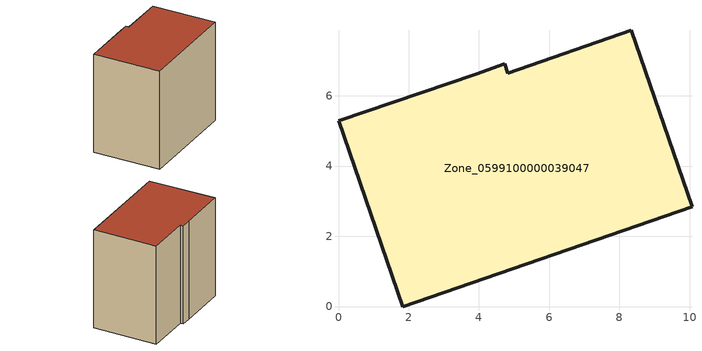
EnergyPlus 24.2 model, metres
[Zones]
Zone_0599100000039047
 floor ground (C_G): 3.91,6.62 4.73,6.91 4.82,6.64 8.33,7.86 10.07,2.84 1.83,0 0,5.29 z0
 wall outside (C_F): 1.83,0 10.07,2.84 8.33,7.86 4.82,6.64 4.73,6.91 3.91,6.62 0,5.29 1.83,0 z0:8.28
 roof outside (C_R): 4.73,6.91 3.91,6.62 0,5.29 1.83,0 10.07,2.84 8.33,7.86 4.82,6.64 z8.28
[BUILDING]
Pand.0599100000039047: North Axis=0; Terrain=City; Loads Convergence Tolerance Value=0.04; Temperature Convergence Tolerance Value=0.4; Solar Distribution=FullExterior; Maximum Number of Warmup Days=25; Minimum Number of Warmup Days=1
[Site:Location]
Rotterdam.The.Hague.AP_ZH_NLD Design_Conditions: Latitude=51.96; Longitude=4.45; Time Zone=1; Elevation=-4.5
[SITE:GROUNDTEMPERATURE:BUILDINGSURFACE]
18, 18, 18, 18, 18, 18, 18, 18, 18, 18, 18, 18
[MATERIAL] Thermal Absorptance=0.9; Solar Absorptance=0.7; Visible Absorptance=0.7
Name | Roughness | Thickness | Conductivity | Density | Specific Heat
G.TI.1975-1991 | MediumSmooth | 0.15 | 0.288461 | 540 | 1210
F.TI.1975-1991 | Rough | 0.3 | 0.230769 | 1920 | 840
R.TI.1975-1991 | MediumRough | 0.2 | 0.153846 | 1500 | 1000
[CONSTRUCTION]
C_G: G.TI.1975-1991
C_F: F.TI.1975-1991
C_R: R.TI.1975-1991
[ZONE]
Zone_0599100000039047: Type=1; Multiplier=1; Ceiling Height=Autocalculate; Volume=Autocalculate; Floor Area=autocalculate; Part of Total Floor Area=Yes
[ZONEINFILTRATION:DESIGNFLOWRATE]
Infil_Zone_0599100000039047: Zone or ZoneList or Space or SpaceList=Zone_0599100000039047; Schedule=AlwaysOn; Design Flow Rate Calculation Method=Flow/Area; Flow Rate per Floor Area=0.003; Constant Term Coefficient=1; Temperature Term Coefficient=0; Velocity Term Coefficient=0; Velocity Squared Term Coefficient=0
[HVACTEMPLATE:ZONE:IDEALLOADSAIRSYSTEM]
Zone_0599100000039047: Maximum Heating Supply Air Temperature=50; Minimum Cooling Supply Air Temperature=13; Maximum Heating Supply Air Humidity Ratio=0.0156; Minimum Cooling Supply Air Humidity Ratio=0.0077; Heating Limit=NoLimit; Cooling Limit=NoLimit; Dehumidification Control Type=ConstantSensibleHeatRatio; Cooling Sensible Heat Ratio=0.7; Dehumidification Setpoint=60; Humidification Control Type=None; Humidification Setpoint=30; Outdoor Air Method=None; Outdoor Air Flow Rate per Person=0.00944; Outdoor Air Flow Rate per Zone Floor Area=0; Outdoor Air Flow Rate per Zone=0; Demand Controlled Ventilation Type=None; Outdoor Air Economizer Type=NoEconomizer; Heat Recovery Type=None; Sensible Heat Recovery Effectiveness=0.7; Latent Heat Recovery Effectiveness=0.65
[ZONECONTROL:THERMOSTAT]
ThermostatControl_Zone_0599100000039047: Zone or ZoneList=Zone_0599100000039047; Control Type Schedule=DualSetpointControlType; Control 1=Thermostat_Zone_0599100000039047; Temperature Difference Between Cutout And Setpoint=0
[THERMOSTATSETPOINT:DUALSETPOINT]
Thermostat_Zone_0599100000039047: Heating Setpoint Temperature Schedule=HeatingSetpoint_Zone_0599100000039047; Cooling Setpoint Temperature Schedule=CoolingSetpoint_Zone_0599100000039047
[SCHEDULE:COMPACT]
HeatingSetpoint_Zone_0599100000039047: Through: 12/31, For: AllDays, Until: 24:00, 21
CoolingSetpoint_Zone_0599100000039047: Through: 12/31, For: AllDays, Until: 24:00, 24
DualSetpointControlType: Through: 12/31, For: AllDays, Until: 24:00, 4
AlwaysOn: Through: 12/31, For: AllDays, Until: 24:00, 1
